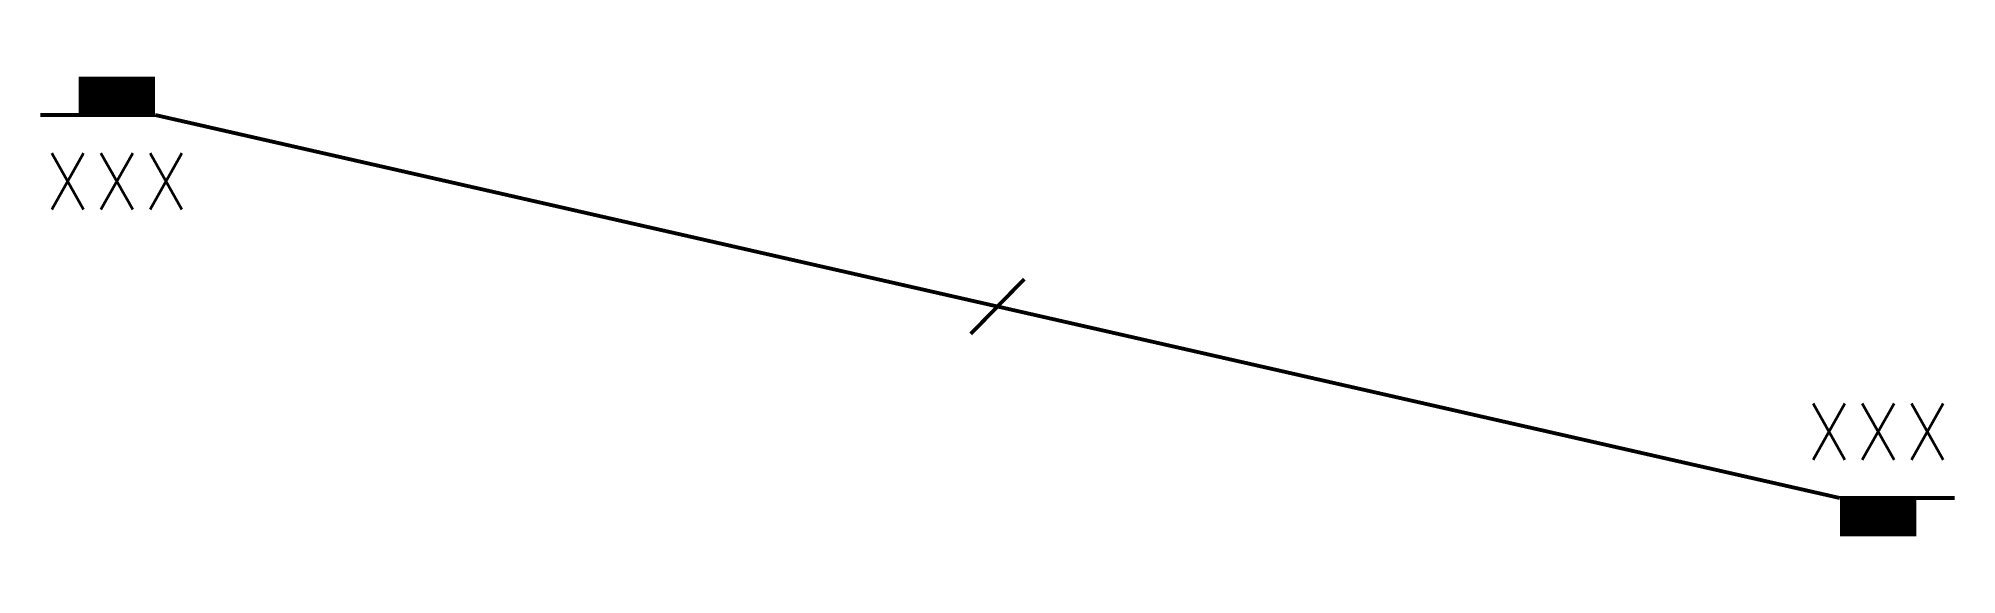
# Model space of a CAD drawing. Extents: x -50 to 0, y -1 to 13.
import ezdxf
from ezdxf.enums import TextEntityAlignment as Align

# ---------------------------------------------------------------- set-up
doc = ezdxf.new("R2010")
doc.units = 0
doc.header["$LTSCALE"] = 5
doc.header["$MEASUREMENT"] = 0
doc.layers.get('0').update_dxf_attribs({"linetype": 'CONTINUOUS'})
doc.layers.add('Replaced', color=3, linetype='CONTINUOUS')
doc.styles.get("Standard").update_dxf_attribs({"font": 'txt.shx', "width": 0.8, "bigfont": 'hztxt.shx'})

# ---------------------------------------------------------------- blocks, each defined once
blk = doc.blocks.new('JYJ_PT_0')
at = {"const_width": 0.1}
blk.add_lwpolyline([(0, 1), (0, -1), (0, -1)], dxfattribs=at)
blk = doc.blocks.new('DC_000')
at = {"color": 7}
for points, const_width in [([(0, 0), (0, 1)], 2), ([(-1, 1), (2, 1)], 0.1)]:
    blk.add_lwpolyline(points, dxfattribs=dict(at, const_width=const_width))
blk.add_lwpolyline([(-0.95, 1), (0.95, 1), (0.95, 0.05), (-0.95, 0.05)], close=True, dxfattribs=at)
at = {"width": 0.8}
blk.add_attdef('BIANHAO', text='', height=2.2, dxfattribs=at).set_placement((0, 2), align=Align.CENTER)

msp = doc.modelspace()

# ---------------------------------------------------------------- linework, layer by layer
at = {"const_width": 0.1}
msp.add_lwpolyline([(-47, 11), (-3, 1)], dxfattribs=at)

# ---------------------------------------------------------------- block references
at = {"layer": 'Replaced'}
ref = msp.add_blockref('DC_000', (-48, 12), dxfattribs=dict(at, rotation=180))
ref.add_attrib('BIANHAO', 'xxx', dxfattribs={"height": 2.2, "width": 0.8}).set_placement((-48, 8.533), align=Align.CENTER)
at = {"layer": 'Replaced', "rotation": 315.6588973043458}
msp.add_blockref('JYJ_PT_0', (-25, 6), dxfattribs=at)
at = {"layer": 'Replaced'}
ref = msp.add_blockref('DC_000', (-2, 0), dxfattribs=at)
ref.add_attrib('BIANHAO', 'xxx', dxfattribs={"height": 2.2, "width": 0.8}).set_placement((-2, 2), align=Align.CENTER)

doc.saveas('drawing.dxf')
